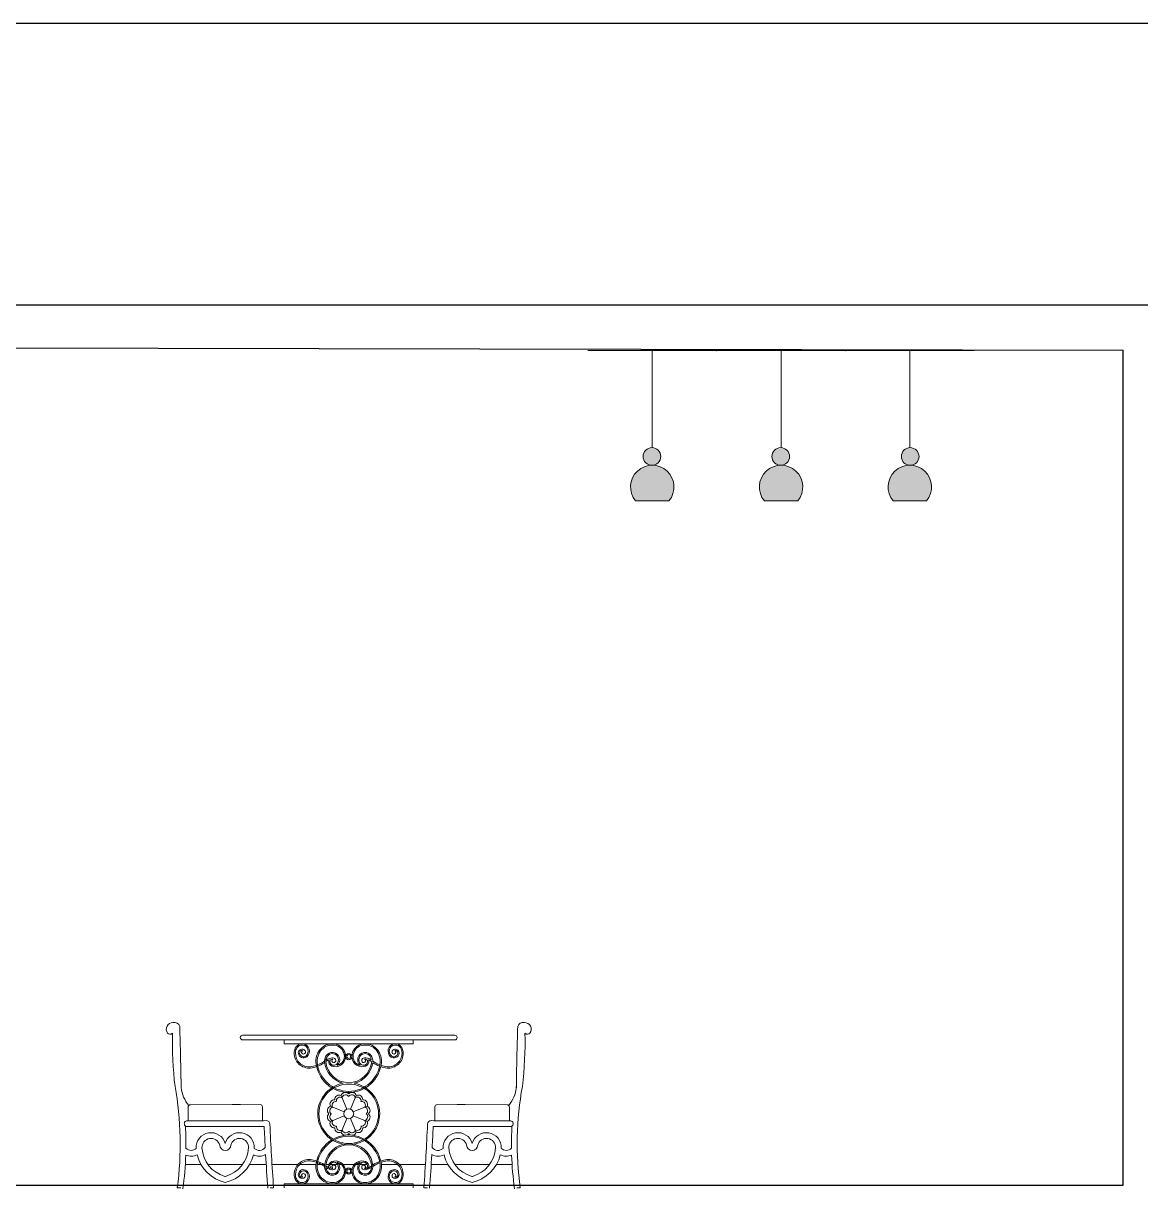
# Model space of a CAD drawing. Header units: millimetres. Extents: x 587797 to 2274247, y 1711 to 439204.
# Drawn here: x 986876 to 991635, y 287252 to 292217 of the extents above; entities that cross this region are included whole.
import ezdxf

# ---------------------------------------------------------------- set-up
doc = ezdxf.new("R2010")
doc.units = ezdxf.units.MM
doc.layers.add('finiture', color=7, linetype='Continuous', lineweight=20)

msp = doc.modelspace()

# ---------------------------------------------------------------- hatches: boundary and pattern name
at = {"layer": 'finiture', "linetype": 'ByBlock'}
h = msp.add_hatch(color=41, dxfattribs=at)
h.dxf.hatch_style = 1
h.set_gradient(color1=(241, 214, 126), color2=(242, 217, 136), rotation=90, one_color=1, tint=0.74, name='INVCURVED')
h.paths.add_polyline_path([(989515.498, 290371.791, -1), (989590.485, 290371.791, -0.40280104), (989554.458, 290334.326, -0.63558093), (989625.566, 290182.675), (989483.35, 290182.675, -0.62768866), (989552.371, 290334.303, -0.4093729)])
at = {"layer": 'finiture'}
h = msp.add_hatch(color=8, dxfattribs=at)
h.dxf.hatch_style = 1
h.set_gradient(color1=(126, 114, 99), color2=(86, 77, 67), rotation=135, one_color=1, tint=0.3, name='HEMISPHERICAL')
h.paths.add_polyline_path([(989554.458, 290334.326, 0.40280104), (989590.485, 290371.791, 1), (989515.498, 290371.791, 0.4093729), (989552.371, 290334.303, -0.00564158)])
at = {"layer": 'finiture', "linetype": 'ByBlock'}
h = msp.add_hatch(color=201, dxfattribs=at)
h.dxf.hatch_style = 1
h.set_gradient(color1=(214, 126, 241), color2=(217, 136, 242), rotation=90, one_color=1, tint=0.74, name='INVCURVED')
h.paths.add_polyline_path([(990064.029, 290371.791, -1), (990139.016, 290371.791, -0.40280104), (990102.989, 290334.326, -0.63558093), (990174.097, 290182.675), (990031.881, 290182.675, -0.62768866), (990100.902, 290334.303, -0.4093729)])
at = {"layer": 'finiture'}
h = msp.add_hatch(color=8, dxfattribs=at)
h.dxf.hatch_style = 1
h.set_gradient(color1=(126, 114, 99), color2=(86, 77, 67), rotation=135, one_color=1, tint=0.3, name='HEMISPHERICAL')
h.paths.add_polyline_path([(990102.989, 290334.326, 0.40280104), (990139.016, 290371.791, 1), (990064.029, 290371.791, 0.4093729), (990100.902, 290334.303, -0.00564158)])
h = msp.add_hatch(color=8, dxfattribs=at)
h.dxf.hatch_style = 1
h.set_gradient(color1=(126, 114, 99), color2=(86, 77, 67), rotation=135, one_color=1, tint=0.3, name='HEMISPHERICAL')
h.paths.add_polyline_path([(990651.521, 290334.326, -0.00564158), (990653.608, 290334.303, 0.4093729), (990690.481, 290371.791, 1), (990615.494, 290371.791, 0.40280104)])
at = {"layer": 'finiture', "linetype": 'ByBlock'}
h = msp.add_hatch(color=242, dxfattribs=at)
h.dxf.hatch_style = 1
h.set_gradient(color1=(219, 36, 66), color2=(236, 141, 157), rotation=90, one_color=1, tint=0.74, name='INVCURVED')
h.paths.add_polyline_path([(990722.629, 290182.675, 0.63558093), (990651.521, 290334.326, -0.01392007), (990649.434, 290334.303, 0.62768866), (990580.413, 290182.675)])

# ---------------------------------------------------------------- linework, layer by layer
for p, q in [((971709.651, 292216.983, 442.155), (1042859.651, 292216.983, 442.155)), ((971709.651, 291016.983, 442.155), (1042859.651, 291016.983, 442.155)), ((971939.651, 290866.496, 442.155), (991559.651, 290824.906, 442.155)), ((991559.651, 287266.983, 442.155), (991559.651, 290824.906, 442.155)), ((971939.651, 287266.983, 442.155), (991559.651, 287266.983, 442.155)), ((971939.651, 287266.983, 442.155), (991559.651, 287266.983, 442.155))]:
    msp.add_line(p, q)
at = {"layer": 'finiture'}
for p, q in [((989280.192, 290822.628, 442.155), (990925.786, 290822.628, 442.155)), ((989828.724, 290822.628, 442.155), (989280.192, 290822.628, 442.155)), ((989554.458, 290822.628, 442.155), (989554.458, 290409.256, 442.155)), ((990102.989, 290822.628, 442.155), (990102.989, 290409.256, 442.155)), ((990651.521, 290822.628, 442.155), (990651.521, 290409.256, 442.155)), ((989483.35, 290182.675, 442.155), (989625.566, 290182.675, 442.155)), ((990031.881, 290182.675, 442.155), (990174.097, 290182.675, 442.155)), ((990722.629, 290182.675, 442.155), (990580.413, 290182.675, 442.155)), ((987986.996, 287869.642, 442.155), (987986.996, 287886.438, 442.155)), ((987986.996, 287886.438, 442.155), (988536.276, 287886.438, 442.155)), ((987986.996, 287869.642, 442.155), (988536.276, 287869.642, 442.155)), ((988536.276, 287869.642, 442.155), (988536.276, 287886.438, 442.155)), ((988229.329, 287649.403, 442.155), (988253.559, 287590.906, 442.155)), ((988293.943, 287649.403, 442.155), (988269.713, 287590.906, 442.155)), ((987577.424, 287541.272, 442.155), (987577.336, 287600.334, 442.155)), ((987587.164, 287610.193, 442.155), (987884.482, 287610.728, 442.155)), ((987765.355, 287610.46, 442.155), (987800.195, 287610.601, 442.155)), ((987894.429, 287541.837, 442.155), (987894.341, 287600.899, 442.155)), ((988183.64, 287603.714, 442.155), (988242.137, 287579.484, 442.155)), ((988339.632, 287603.714, 442.155), (988281.135, 287579.484, 442.155)), ((988628.843, 287541.837, 442.155), (988628.931, 287600.899, 442.155)), ((988936.108, 287610.193, 442.155), (988638.79, 287610.728, 442.155)), ((988757.918, 287610.46, 442.155), (988723.077, 287610.601, 442.155)), ((988945.848, 287541.272, 442.155), (988945.937, 287600.334, 442.155)), ((988183.64, 287539.1, 442.155), (988242.137, 287563.33, 442.155)), ((988253.559, 287551.908, 442.155), (988229.329, 287493.411, 442.155)), ((988293.943, 287493.411, 442.155), (988269.713, 287551.908, 442.155)), ((988339.632, 287539.1, 442.155), (988281.135, 287563.33, 442.155)), ((987765.495, 287516.945, 442.155), (987566.581, 287516.646, 442.155)), ((987765.458, 287541.554, 442.155), (987572.681, 287541.265, 442.155)), ((987765.458, 287541.554, 442.155), (987899.173, 287541.844, 442.155)), ((987765.495, 287516.945, 442.155), (987901.694, 287517.242, 442.155)), ((987899.173, 287541.844, 442.155), (987909.463, 287542.288, 442.155)), ((988624.099, 287541.844, 442.155), (988613.809, 287542.288, 442.155)), ((988757.777, 287516.945, 442.155), (988621.578, 287517.242, 442.155)), ((988757.814, 287541.554, 442.155), (988624.099, 287541.844, 442.155)), ((988757.777, 287516.945, 442.155), (988956.691, 287516.646, 442.155)), ((988757.814, 287541.554, 442.155), (988950.591, 287541.265, 442.155)), ((987565.766, 287354.876, 442.155), (987632.95, 287354.876, 442.155)), ((987662.271, 287354.876, 442.155), (987809.376, 287354.876, 442.155)), ((987838.697, 287354.876, 442.155), (987910.353, 287354.876, 442.155)), ((987935.008, 287354.876, 442.155), (988045.258, 287354.876, 442.155)), ((988052.468, 287354.876, 442.155), (988122.386, 287354.876, 442.155)), ((988127.654, 287354.876, 442.155), (988159.336, 287354.876, 442.155)), ((988164.634, 287354.876, 442.155), (988177.127, 287354.876, 442.155)), ((988182.713, 287354.876, 442.155), (988214.285, 287354.876, 442.155)), ((988220.267, 287354.876, 442.155), (988231.468, 287354.876, 442.155)), ((988238.565, 287354.876, 442.155), (988284.708, 287354.876, 442.155)), ((988284.708, 287354.876, 442.155), (988238.565, 287354.876, 442.155)), ((988303.005, 287354.876, 442.155), (988291.804, 287354.876, 442.155)), ((988340.559, 287354.876, 442.155), (988308.987, 287354.876, 442.155)), ((988470.804, 287354.876, 442.155), (988400.886, 287354.876, 442.155)), ((988588.264, 287354.876, 442.155), (988478.014, 287354.876, 442.155)), ((988684.575, 287354.876, 442.155), (988612.919, 287354.876, 442.155)), ((988861.001, 287354.876, 442.155), (988713.896, 287354.876, 442.155)), ((988957.506, 287354.876, 442.155), (988890.322, 287354.876, 442.155)), ((987531.201, 287255.734, 442.155), (987545.979, 287255.756, 442.155)), ((987941.51, 287256.439, 442.155), (987926.732, 287256.417, 442.155)), ((987986.996, 287273.172, 442.155), (987986.996, 287256.376, 442.155)), ((987986.996, 287273.172, 442.155), (988536.276, 287273.172, 442.155)), ((988536.276, 287273.172, 442.155), (988536.276, 287256.376, 442.155)), ((988581.762, 287256.439, 442.155), (988596.54, 287256.417, 442.155)), ((988992.071, 287255.734, 442.155), (988977.293, 287255.756, 442.155))]:
    msp.add_line(p, q, dxfattribs=at)
at = {"layer": 'finiture', "linetype": 'Continuous'}
for p, q in [((987809.809, 287906.125, 442.155), (988713.463, 287906.125, 442.155)), ((987986.996, 287886.438, 442.155), (987809.809, 287886.438, 442.155)), ((988536.276, 287886.438, 442.155), (988713.463, 287886.438, 442.155))]:
    msp.add_line(p, q, dxfattribs=at)
at = {"layer": 'finiture'}
for centre, radius in [((989552.991, 290371.791, 442.155), 37.493), ((990101.523, 290371.791, 442.155), 37.493), ((990652.987, 290371.791, 442.155), 37.493), ((988261.636, 287815.357, 442.155), 13.301), ((988261.636, 287815.357, 442.155), 8.068), ((988261.636, 287571.407, 442.155), 126.878), ((988261.636, 287571.407, 442.155), 21.106), ((988261.636, 287327.457, 442.155), 13.301), ((988261.636, 287327.457, 442.155), 8.068)]:
    msp.add_circle(centre, radius, dxfattribs=at)
for centre, radius, start, end in [((989554.458, 290241.83, 442.155), 92.496, 320.242954, 219.757046), ((990102.989, 290241.83, 442.155), 92.496, 320.242954, 219.757046), ((990651.521, 290241.83, 442.155), 92.496, 320.242954, 219.757046), ((987513.209, 287931.809, 442.155), 28.565, 90, 215.652617), ((987518.816, 287936.75, 442.155), 24.28, 16.929295, 103.352293), ((989004.456, 287936.75, 442.155), 24.28, 76.647707, 163.070705), ((989010.064, 287931.809, 442.155), 28.565, 324.347383, 90), ((987500.628, 287924.012, 442.155), 13.835, 219.786866, 317.823178), ((989136.571, 287880.813, 442.155), 1626.043, 178.805022, 186.797291), ((968760.272, 287385.276, 442.155), 18790.075, 0.9021102, 1.7050031), ((1007763, 287385.276, 442.155), 18790.075, 178.2949969, 179.0978898), ((987386.702, 287880.813, 442.155), 1626.043, 353.202709, 1.194978), ((989022.644, 287924.012, 442.155), 13.835, 222.176822, 320.213134), ((988073.266, 287830.898, 442.155), 43.937, 153.538622, 180), ((988062.888, 287838.425, 442.155), 31.364, 101.151267, 157.404265), ((988073.266, 287830.898, 442.155), 38.705, 153.538622, 180.230181), ((988062.888, 287838.425, 442.155), 26.132, 103.422277, 157.404265), ((988062.884, 287830.426, 442.155), 15.99, 79.532739, 188.280594), ((988063.168, 287829.838, 442.155), 39.825, 83.160325, 100.569956), ((988063.168, 287829.838, 442.155), 34.592, 83.160325, 100.569956), ((988065.708, 287834.502, 442.155), 11.648, 7.435488, 89.601673), ((988062.888, 287838.425, 442.155), 31.364, 310.065957, 81.936811), ((988062.888, 287838.425, 442.155), 26.132, 310.065957, 80.308004), ((988192.132, 287801.797, 442.155), 67.992, 101.151267, 157.404265), ((988192.064, 287801.848, 442.155), 62.677, 101.705971, 157.423148), ((988192.412, 287793.21, 442.155), 76.453, 83.160325, 100.569956), ((988192.412, 287793.21, 442.155), 71.22, 83.160325, 100.569956), ((988194.616, 287816.214, 442.155), 48.12, 9.444628, 82.504445), ((988194.616, 287816.214, 442.155), 53.353, 9.444628, 82.504445), ((988328.656, 287816.214, 442.155), 53.353, 97.495555, 170.555372), ((988328.656, 287816.214, 442.155), 48.12, 97.495555, 170.555372), ((988330.861, 287793.21, 442.155), 76.453, 79.430044, 96.839675), ((988330.861, 287793.21, 442.155), 71.22, 79.430044, 96.839675), ((988331.208, 287801.848, 442.155), 62.677, 22.576852, 78.294029), ((988331.14, 287801.797, 442.155), 67.992, 22.595735, 78.848733), ((988460.384, 287838.425, 442.155), 31.364, 98.063189, 229.934043), ((988460.384, 287838.425, 442.155), 26.132, 99.691996, 229.934043), ((988457.564, 287834.502, 442.155), 11.648, 90.398327, 172.564512), ((988460.104, 287829.838, 442.155), 39.825, 79.430044, 96.839675), ((988460.104, 287829.838, 442.155), 34.592, 79.430044, 96.839675), ((988460.388, 287830.426, 442.155), 15.99, 351.719406, 100.467261), ((988460.384, 287838.425, 442.155), 31.364, 22.595735, 78.848733), ((988460.384, 287838.425, 442.155), 26.132, 22.595735, 76.577723), ((988450.006, 287830.898, 442.155), 38.705, 359.769819, 26.461378), ((988450.006, 287830.898, 442.155), 43.937, 0, 26.461378), ((988093.628, 287830.305, 442.155), 64.302, 179.472052, 274.736745), ((988093.628, 287830.305, 442.155), 59.069, 179.472052, 274.736745), ((988068.882, 287831.299, 442.155), 22.052, 188.280594, 310.065957), ((988062.884, 287830.426, 442.155), 10.758, 79.532739, 188.280594), ((988068.882, 287831.299, 442.155), 16.819, 188.280594, 310.065957), ((988068.532, 287834.028, 442.155), 7.894, 117.905286, 266.319642), ((988068.587, 287834.878, 442.155), 8.744, 266.319642, 7.435488), ((988201.238, 287794.729, 442.155), 79.223, 153.42599, 183.260301), ((988201.299, 287794.707, 442.155), 74.054, 153.423856, 183.07595), ((988202.51, 287794.27, 442.155), 43.937, 153.538622, 180), ((988192.132, 287801.797, 442.155), 31.364, 101.151267, 157.404265), ((988202.51, 287794.27, 442.155), 38.705, 153.538622, 180.230181), ((988198.229, 287746.377, 442.155), 58.471, 110.275917, 125.992295), ((988198.229, 287746.377, 442.155), 63.704, 95.496804, 122.210025), ((988192.132, 287801.797, 442.155), 26.132, 103.422277, 157.404265), ((988192.127, 287793.798, 442.155), 15.99, 152.322396, 188.280594), ((988192.127, 287793.798, 442.155), 10.758, 79.532739, 188.280594), ((988192.412, 287793.21, 442.155), 39.825, 83.160325, 100.569956), ((988192.412, 287793.21, 442.155), 34.592, 83.160325, 100.569956), ((988198.229, 287746.377, 442.155), 58.471, 95.496804, 98.903199), ((988197.776, 287797.401, 442.155), 7.894, 117.905286, 266.319642), ((988192.127, 287793.798, 442.155), 15.99, 79.532739, 90), ((988194.951, 287797.874, 442.155), 11.648, 7.435488, 89.601673), ((988192.132, 287801.797, 442.155), 31.364, 310.065957, 81.936811), ((988192.132, 287801.797, 442.155), 26.132, 310.065957, 80.308004), ((988197.831, 287798.25, 442.155), 8.744, 266.319642, 7.435488), ((988204.977, 287815.357, 442.155), 43.358, 260.375161, 13.273445), ((988204.977, 287815.357, 442.155), 38.126, 281.459237, 13.273445), ((988318.295, 287815.357, 442.155), 43.358, 166.726555, 279.624839), ((988318.295, 287815.357, 442.155), 38.126, 166.726555, 258.540763), ((988331.14, 287801.797, 442.155), 31.364, 98.063189, 229.934043), ((988331.14, 287801.797, 442.155), 26.132, 99.691996, 229.934043), ((988325.442, 287798.25, 442.155), 8.744, 172.564512, 273.680358), ((988328.321, 287797.874, 442.155), 11.648, 90.398327, 172.564512), ((988325.496, 287797.401, 442.155), 7.894, 273.680358, 62.094714), ((988330.861, 287793.21, 442.155), 39.825, 79.430044, 96.839675), ((988330.861, 287793.21, 442.155), 34.592, 79.430044, 96.839675), ((988331.145, 287793.798, 442.155), 15.99, 75.334691, 100.467261), ((988331.145, 287793.798, 442.155), 10.758, 351.719406, 100.467261), ((988325.043, 287746.377, 442.155), 63.704, 59.611886, 80.831495), ((988331.14, 287801.797, 442.155), 31.364, 22.595735, 78.848733), ((988331.14, 287801.797, 442.155), 26.132, 358.973302, 76.577723), ((988331.145, 287793.798, 442.155), 15.99, 351.719406, 27.677604), ((988325.043, 287746.377, 442.155), 58.471, 54.007705, 69.724083), ((988320.762, 287794.27, 442.155), 43.937, 1.563269, 26.461378), ((988321.974, 287794.707, 442.155), 74.054, 356.92405, 26.576144), ((988322.034, 287794.729, 442.155), 79.223, 356.739699, 26.57401), ((988429.644, 287830.305, 442.155), 64.302, 265.263255, 0.527948), ((988429.644, 287830.305, 442.155), 59.069, 265.263255, 0.527948), ((988454.39, 287831.299, 442.155), 22.052, 229.934043, 351.719406), ((988454.39, 287831.299, 442.155), 16.819, 229.934043, 351.719406), ((988454.685, 287834.878, 442.155), 8.744, 172.564512, 273.680358), ((988454.74, 287834.028, 442.155), 7.894, 273.680358, 62.094714), ((988460.388, 287830.426, 442.155), 10.758, 351.719406, 100.467261), ((988077.659, 287910.688, 442.155), 140.802, 278.514397, 289.186596), ((988075.455, 287918.933, 442.155), 154.505, 278.741979, 288.701592), ((988264.088, 287804.126, 442.155), 142.624, 185.593843, 269.014903), ((988264.088, 287804.126, 442.155), 137.391, 185.593843, 268.67444), ((988077.659, 287910.688, 442.155), 140.802, 291.34735, 303.029989), ((988075.455, 287918.933, 442.155), 154.505, 290.656816, 301.640496), ((988153.694, 287793.739, 442.155), 1.308, 303.029989, 313.238733), ((988198.229, 287746.377, 442.155), 63.704, 128.448527, 133.238733), ((988155.82, 287788.508, 442.155), 1.308, 301.640496, 315.188263), ((988155.82, 287788.508, 442.155), 1.308, 301.640496, 315.188263), ((988198.229, 287746.377, 442.155), 58.471, 132.051221, 135.188263), ((988264.088, 287804.126, 442.155), 105.996, 185.593843, 255.757483), ((988264.088, 287804.126, 442.155), 100.763, 185.593843, 268.605591), ((988198.126, 287794.671, 442.155), 22.052, 188.280594, 268.486258), ((988198.126, 287794.671, 442.155), 16.819, 188.280594, 310.065957), ((988197.509, 287771.319, 442.155), 1.308, 80.375161, 88.486258), ((988259.184, 287804.126, 442.155), 100.763, 271.394409, 354.053025), ((988259.184, 287804.126, 442.155), 142.624, 270.985097, 354.406157), ((988259.184, 287804.126, 442.155), 137.391, 271.32556, 354.406157), ((988259.184, 287804.126, 442.155), 105.996, 284.242517, 351.834817), ((988325.146, 287794.671, 442.155), 16.819, 229.934043, 351.719406), ((988325.763, 287771.319, 442.155), 1.308, 91.513742, 99.624839), ((988325.146, 287794.671, 442.155), 22.052, 271.513742, 351.719406), ((988447.817, 287918.933, 442.155), 154.505, 237.193321, 249.343184), ((988445.613, 287910.688, 442.155), 140.802, 234.915878, 248.65265), ((988447.817, 287918.933, 442.155), 154.505, 251.298408, 261.258021), ((988445.613, 287910.688, 442.155), 140.802, 250.813404, 261.485603), ((956005.808, 287279.014, 442.155), 31544.538, 0.7341172, 0.8101212), ((988261.636, 287571.407, 442.155), 132.111, 100.301769, 79.698231), ((1020517.464, 287279.014, 442.155), 31544.538, 179.1898788, 179.2658828), ((986159.842, 287442.841, 442.155), 1384.065, 352.2306, 10.217737), ((987693.909, 287700.564, 442.155), 147.183, 186.784896, 219.365883), ((988220.863, 287632.427, 442.155), 18.969, 63.494413, 184.005587), ((988247.319, 287643.385, 442.155), 18.969, 40.994413, 161.505587), ((988248.478, 287636.222, 442.155), 15.972, 34.530783, 164.854617), ((988275.954, 287643.385, 442.155), 18.969, 18.494413, 139.005587), ((988274.283, 287636.324, 442.155), 15.972, 12.030783, 142.354617), ((988302.409, 287632.427, 442.155), 18.969, 355.994413, 116.505587), ((988829.363, 287700.564, 442.155), 147.183, 320.634117, 353.215104), ((990363.43, 287442.841, 442.155), 1384.065, 169.782263, 187.7694), ((987587.179, 287600.349, 442.155), 9.844, 90.086094, 180.086094), ((987884.497, 287600.884, 442.155), 9.844, 0.086094, 90.086094), ((990457.663, 287687.397, 442.155), 2567.363, 181.775405, 181.77739), ((988189.657, 287585.724, 442.155), 18.969, 108.494413, 229.005587), ((988189.657, 287585.724, 442.155), 18.969, 108.494413, 229.005587), ((988196.719, 287584.054, 442.155), 15.972, 102.030783, 232.354617), ((988200.616, 287612.179, 442.155), 18.969, 85.994413, 206.505587), ((988206.5, 287607.934, 442.155), 15.972, 79.530783, 209.854617), ((988224.676, 287626.253, 442.155), 15.972, 57.030783, 187.354617), ((988298.163, 287626.543, 442.155), 15.972, 349.530783, 119.854617), ((988316.482, 287608.367, 442.155), 15.972, 327.030783, 97.354617), ((988322.657, 287612.179, 442.155), 18.969, 333.494413, 94.005587), ((988326.451, 287584.565, 442.155), 15.972, 304.530783, 74.854617), ((988333.615, 287585.724, 442.155), 18.969, 310.994413, 71.505587), ((988638.775, 287600.884, 442.155), 9.844, 89.913906, 179.913906), ((986065.609, 287687.397, 442.155), 2567.363, 358.22261, 358.224595), ((988936.093, 287600.349, 442.155), 9.844, 359.913906, 89.913906), ((988189.657, 287557.089, 442.155), 18.969, 130.994413, 251.505587), ((988189.657, 287557.089, 442.155), 18.969, 130.994413, 251.505587), ((988196.821, 287558.248, 442.155), 15.972, 124.530783, 254.854617), ((988326.553, 287558.76, 442.155), 15.972, 282.030783, 52.354617), ((988333.615, 287557.089, 442.155), 18.969, 288.494413, 49.005587), ((987573.439, 287528.961, 442.155), 12.327, 86.646888, 273.5253), ((986159.842, 287442.841, 442.155), 1408.674, 359.259469, 3.003307), ((998321.821, 287991.55, 442.155), 10430.916, 182.6062165, 183.0973057), ((987910.142, 287526.553, 442.155), 15.75, 2.557197, 92.470611), ((998321.821, 287991.55, 442.155), 10406.307, 182.5571974, 184.0508013), ((988200.616, 287530.634, 442.155), 18.969, 153.494413, 274.005587), ((988206.79, 287534.446, 442.155), 15.972, 147.030783, 277.354617), ((988220.863, 287510.386, 442.155), 18.969, 175.994413, 296.505587), ((988225.109, 287516.271, 442.155), 15.972, 169.530783, 299.854617), ((988248.989, 287506.49, 442.155), 15.972, 192.030783, 322.354617), ((988274.794, 287506.591, 442.155), 15.972, 214.530783, 344.854617), ((988298.597, 287516.561, 442.155), 15.972, 237.030783, 7.354617), ((988302.409, 287510.386, 442.155), 18.969, 243.494413, 4.005587), ((988316.772, 287534.88, 442.155), 15.972, 259.530783, 29.854617), ((988322.657, 287530.634, 442.155), 18.969, 265.994413, 26.505587), ((978201.451, 287991.55, 442.155), 10406.307, 355.9491987, 357.4428026), ((988613.13, 287526.553, 442.155), 15.75, 87.529389, 177.442803), ((978201.451, 287991.55, 442.155), 10430.916, 356.9026943, 357.3937835), ((988949.833, 287528.961, 442.155), 12.327, 266.4747, 93.353112), ((990363.43, 287442.841, 442.155), 1408.674, 176.996693, 180.740531), ((987675.021, 287428.072, 442.155), 62.987, 15.133905, 183.439212), ((987675.021, 287428.072, 442.155), 38.378, 15.133905, 183.439212), ((987796.626, 287428.072, 442.155), 62.987, 356.560788, 164.866095), ((987796.626, 287428.072, 442.155), 38.378, 356.560788, 164.866095), ((988264.088, 287338.688, 442.155), 142.624, 91.32556, 174.406157), ((988264.088, 287338.688, 442.155), 137.391, 91.32556, 174.406157), ((988247.319, 287499.428, 442.155), 18.969, 198.494413, 319.005587), ((988275.954, 287499.428, 442.155), 18.969, 220.994413, 341.505587), ((988259.184, 287338.688, 442.155), 137.391, 5.593843, 88.67444), ((988259.184, 287338.688, 442.155), 142.624, 5.593843, 88.67444), ((988726.647, 287428.072, 442.155), 62.987, 15.133905, 183.439212), ((988726.647, 287428.072, 442.155), 38.378, 15.133905, 183.439212), ((988848.251, 287428.072, 442.155), 62.987, 356.560788, 164.866095), ((988848.251, 287428.072, 442.155), 38.378, 356.560788, 164.866095), ((987590.447, 287446.803, 442.155), 31.267, 225.154261, 313.952285), ((987770.036, 287433.782, 442.155), 133.564, 183.439212, 254.576423), ((987735.823, 287439.108, 442.155), 23.777, 182.45073, 357.54927), ((987701.61, 287433.782, 442.155), 133.564, 285.423577, 356.560788), ((987881.2, 287446.803, 442.155), 31.267, 226.047715, 322.914247), ((988264.088, 287338.688, 442.155), 105.996, 104.242517, 174.406157), ((988264.088, 287338.688, 442.155), 100.763, 91.394409, 174.406157), ((988259.184, 287338.688, 442.155), 100.763, 5.593843, 88.605591), ((988259.184, 287338.688, 442.155), 105.996, 5.593843, 75.757483), ((988642.073, 287446.803, 442.155), 31.267, 217.085753, 313.952285), ((988821.662, 287433.782, 442.155), 133.564, 183.439212, 254.576423), ((988787.449, 287439.108, 442.155), 23.777, 182.45073, 357.54927), ((988753.236, 287433.782, 442.155), 133.564, 285.423577, 356.560788), ((988932.825, 287446.803, 442.155), 31.267, 226.047715, 314.845739), ((986159.842, 287442.841, 442.155), 1408.674, 352.2306, 358.084486), ((987590.447, 287446.803, 442.155), 55.875, 246.008809, 297.391391), ((987770.036, 287433.782, 442.155), 158.173, 193.375381, 257.508195), ((987701.61, 287433.782, 442.155), 158.173, 282.491805, 346.624619), ((987881.2, 287446.803, 442.155), 55.875, 242.608609, 298.456902), ((998321.821, 287991.55, 442.155), 10430.916, 183.2638327, 184.0508013), ((988093.628, 287312.508, 442.155), 64.302, 85.263255, 180.527948), ((988093.628, 287312.508, 442.155), 59.069, 85.263255, 180.527948), ((988077.659, 287232.126, 442.155), 140.802, 70.813404, 81.485603), ((988075.455, 287223.88, 442.155), 154.505, 71.298408, 81.258021), ((988201.238, 287348.085, 442.155), 79.223, 176.739699, 206.57401), ((988201.299, 287348.107, 442.155), 74.054, 176.92405, 206.576144), ((988077.659, 287232.126, 442.155), 140.802, 56.970011, 68.65265), ((988075.455, 287223.88, 442.155), 154.505, 58.359504, 69.343184), ((988153.694, 287349.075, 442.155), 1.308, 46.761267, 56.970011), ((988198.229, 287396.437, 442.155), 63.704, 226.761267, 231.551473), ((988155.82, 287354.305, 442.155), 1.308, 44.811737, 58.359504), ((988155.82, 287354.305, 442.155), 1.308, 44.811737, 58.359504), ((988198.229, 287396.437, 442.155), 58.471, 224.811737, 227.948779), ((988192.127, 287349.016, 442.155), 15.99, 171.719406, 280.467261), ((988198.126, 287348.143, 442.155), 22.052, 91.513742, 171.719406), ((988192.127, 287349.016, 442.155), 10.758, 171.719406, 280.467261), ((988198.126, 287348.143, 442.155), 16.819, 49.934043, 171.719406), ((988197.776, 287345.413, 442.155), 7.894, 93.680358, 242.094714), ((988192.132, 287341.016, 442.155), 31.364, 278.063189, 49.934043), ((988192.132, 287341.016, 442.155), 26.132, 279.691996, 49.934043), ((988197.831, 287344.564, 442.155), 8.744, 352.564512, 93.680358), ((988197.509, 287371.495, 442.155), 1.308, 271.513742, 279.624839), ((988204.977, 287327.457, 442.155), 43.358, 346.726555, 99.624839), ((988204.977, 287327.457, 442.155), 38.126, 346.726555, 78.540763), ((988318.295, 287327.457, 442.155), 43.358, 80.375161, 193.273445), ((988318.295, 287327.457, 442.155), 38.126, 101.459237, 193.273445), ((988331.14, 287341.016, 442.155), 31.364, 130.065957, 261.936811), ((988331.14, 287341.016, 442.155), 26.132, 130.065957, 260.308004), ((988325.146, 287348.143, 442.155), 16.819, 8.280594, 130.065957), ((988325.442, 287344.564, 442.155), 8.744, 86.319642, 187.435488), ((988325.763, 287371.495, 442.155), 1.308, 260.375161, 268.486258), ((988325.146, 287348.143, 442.155), 22.052, 8.280594, 88.486258), ((988325.496, 287345.413, 442.155), 7.894, 297.905286, 86.319642), ((988331.145, 287349.016, 442.155), 15.99, 259.532739, 8.280594), ((988331.145, 287349.016, 442.155), 10.758, 259.532739, 8.280594), ((988325.043, 287396.437, 442.155), 58.471, 312.051221, 315.188263), ((988325.043, 287396.437, 442.155), 63.704, 308.448527, 313.238733), ((988367.452, 287354.305, 442.155), 1.308, 121.640496, 135.188263), ((988367.452, 287354.305, 442.155), 1.308, 121.640496, 135.188263), ((988447.817, 287223.88, 442.155), 154.505, 110.656816, 121.640496), ((988369.578, 287349.075, 442.155), 1.308, 123.029989, 133.238733), ((988445.613, 287232.126, 442.155), 140.802, 111.34735, 123.029989), ((988321.974, 287348.107, 442.155), 74.054, 333.423856, 3.07595), ((988322.034, 287348.085, 442.155), 79.223, 333.42599, 3.260301), ((988447.817, 287223.88, 442.155), 154.505, 98.741979, 108.701592), ((988445.613, 287232.126, 442.155), 140.802, 98.514397, 109.186596), ((988429.644, 287312.508, 442.155), 64.302, 359.472052, 94.736745), ((988429.644, 287312.508, 442.155), 59.069, 359.472052, 94.736745), ((978201.451, 287991.55, 442.155), 10430.916, 355.9491987, 356.7361673), ((988642.073, 287446.803, 442.155), 55.875, 241.543098, 297.391391), ((988821.662, 287433.782, 442.155), 158.173, 193.375381, 257.508195), ((988753.236, 287433.782, 442.155), 158.173, 282.491805, 346.624619), ((988932.825, 287446.803, 442.155), 55.875, 242.608609, 293.991191), ((990363.43, 287442.841, 442.155), 1408.674, 181.915514, 187.7694), ((987735.823, 287309.772, 442.155), 4.922, 254.576423, 285.423577), ((988073.266, 287311.916, 442.155), 43.937, 180, 206.461378), ((988073.266, 287311.916, 442.155), 38.705, 179.769819, 206.461378), ((988062.884, 287312.388, 442.155), 15.99, 171.719406, 280.467261), ((988068.882, 287311.515, 442.155), 22.052, 49.934043, 171.719406), ((988062.884, 287312.388, 442.155), 10.758, 171.719406, 280.467261), ((988068.882, 287311.515, 442.155), 16.819, 49.934043, 171.719406), ((988068.532, 287308.785, 442.155), 7.894, 93.680358, 242.094714), ((988065.708, 287308.312, 442.155), 11.648, 270.398327, 352.564512), ((988062.888, 287304.388, 442.155), 31.364, 278.063189, 49.934043), ((988062.888, 287304.388, 442.155), 26.132, 279.691996, 49.934043), ((988068.587, 287307.936, 442.155), 8.744, 352.564512, 93.680358), ((988192.132, 287341.016, 442.155), 67.992, 202.595735, 258.848733), ((988192.064, 287340.966, 442.155), 62.677, 202.576852, 258.294029), ((988202.51, 287348.544, 442.155), 43.937, 180, 206.461378), ((988192.132, 287341.016, 442.155), 31.364, 202.595735, 258.848733), ((988202.51, 287348.544, 442.155), 38.705, 179.769819, 206.461378), ((988198.229, 287396.437, 442.155), 58.471, 234.007705, 249.724083), ((988198.229, 287396.437, 442.155), 63.704, 237.789975, 264.503196), ((988192.132, 287341.016, 442.155), 26.132, 202.595735, 256.577723), ((988192.412, 287349.604, 442.155), 39.825, 259.430044, 276.839675), ((988192.412, 287349.604, 442.155), 34.592, 259.430044, 276.839675), ((988194.951, 287344.94, 442.155), 11.648, 270.398327, 352.564512), ((988194.616, 287326.6, 442.155), 48.12, 277.495555, 350.555372), ((988194.616, 287326.6, 442.155), 53.353, 277.495555, 350.555372), ((988328.656, 287326.6, 442.155), 53.353, 189.444628, 262.504445), ((988328.656, 287326.6, 442.155), 48.12, 189.444628, 262.504445), ((988328.321, 287344.94, 442.155), 11.648, 187.435488, 269.601673), ((988330.861, 287349.604, 442.155), 39.825, 263.160325, 280.569956), ((988330.861, 287349.604, 442.155), 34.592, 263.160325, 280.569956), ((988325.043, 287396.437, 442.155), 63.704, 279.168505, 302.210025), ((988331.14, 287341.016, 442.155), 26.132, 283.422277, 337.404265), ((988331.14, 287341.016, 442.155), 31.364, 281.151267, 337.404265), ((988331.208, 287340.966, 442.155), 62.677, 281.705971, 337.423148), ((988331.14, 287341.016, 442.155), 67.992, 281.151267, 337.404265), ((988325.043, 287396.437, 442.155), 58.471, 290.275917, 305.992295), ((988320.762, 287348.544, 442.155), 38.705, 333.538622, 0.230181), ((988320.762, 287348.544, 442.155), 43.937, 333.538622, 0), ((988460.384, 287304.388, 442.155), 31.364, 130.065957, 261.936811), ((988460.384, 287304.388, 442.155), 26.132, 130.065957, 260.308004), ((988454.39, 287311.515, 442.155), 22.052, 8.280594, 130.065957), ((988454.39, 287311.515, 442.155), 16.819, 8.280594, 130.065957), ((988454.685, 287307.936, 442.155), 8.744, 86.319642, 187.435488), ((988457.564, 287308.312, 442.155), 11.648, 187.435488, 269.601673), ((988454.74, 287308.785, 442.155), 7.894, 297.905286, 86.319642), ((988460.388, 287312.388, 442.155), 15.99, 259.532739, 8.280594), ((988460.388, 287312.388, 442.155), 10.758, 259.532739, 8.280594), ((988450.006, 287311.916, 442.155), 38.705, 333.538622, 0.230181), ((988450.006, 287311.916, 442.155), 43.937, 333.538622, 0), ((988787.449, 287309.772, 442.155), 4.922, 254.576423, 285.423577), ((988062.888, 287304.388, 442.155), 31.364, 202.595735, 258.848733), ((988062.888, 287304.388, 442.155), 26.132, 202.595735, 256.577723), ((988063.168, 287312.976, 442.155), 39.825, 259.430044, 276.839675), ((988063.168, 287312.976, 442.155), 34.592, 259.430044, 276.839675), ((988192.412, 287349.604, 442.155), 76.453, 259.430044, 276.839675), ((988192.412, 287349.604, 442.155), 71.22, 259.430044, 276.839675), ((988330.861, 287349.604, 442.155), 76.453, 263.160325, 280.569956), ((988330.861, 287349.604, 442.155), 71.22, 263.160325, 280.569956), ((988460.104, 287312.976, 442.155), 39.825, 263.160325, 280.569956), ((988460.104, 287312.976, 442.155), 34.592, 263.160325, 280.569956), ((988460.384, 287304.388, 442.155), 26.132, 283.422277, 337.404265), ((988460.384, 287304.388, 442.155), 31.364, 281.151267, 337.404265)]:
    msp.add_arc(centre, radius, start, end, dxfattribs=at)
at = {"layer": 'finiture', "linetype": 'Continuous'}
for centre, start, end in [((987809.809, 287896.281, 442.155), 90, 270), ((988713.463, 287896.281, 442.155), 270, 90)]:
    msp.add_arc(centre, 9.844, start, end, dxfattribs=at)
at = {"layer": 'finiture'}
for p in [(989828.724, 290822.628, 442.155), (990377.255, 290822.628, 442.155)]:
    msp.add_point(p, dxfattribs=at)

doc.saveas('drawing.dxf')
